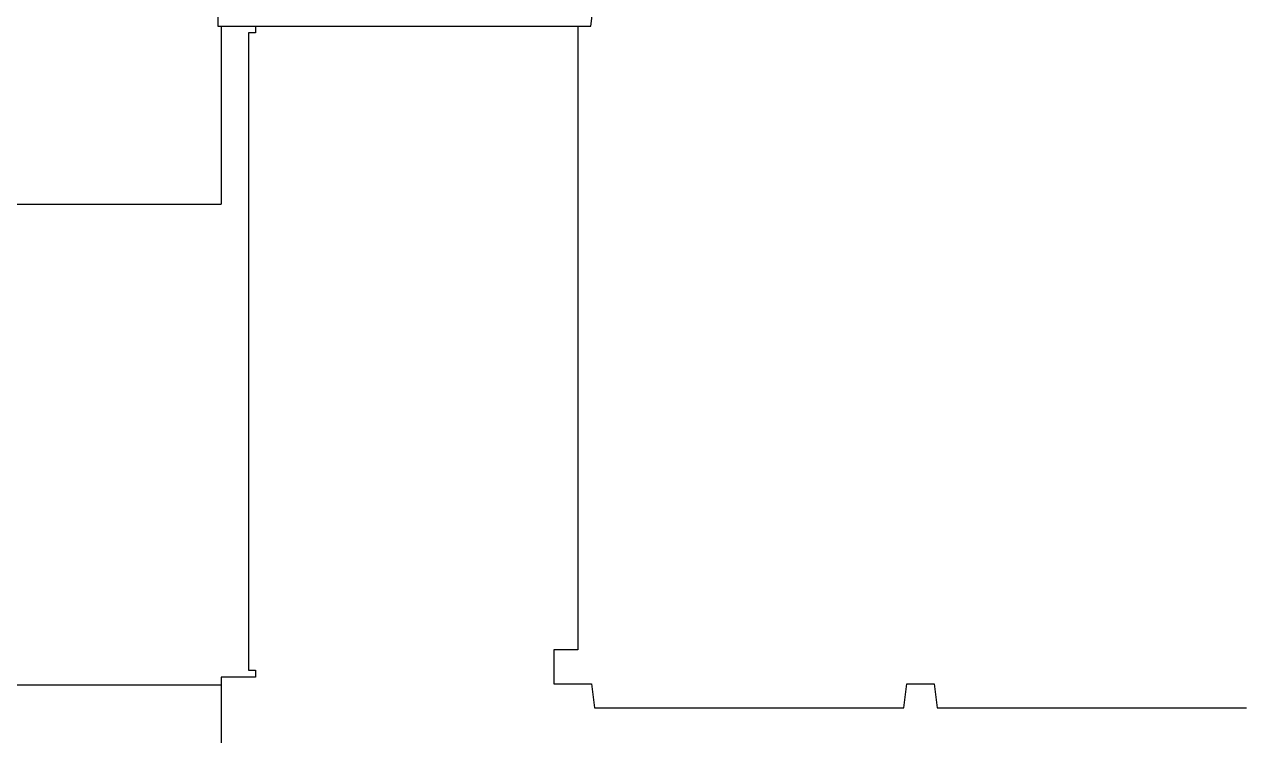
# Model space of a CAD drawing. Header units: inches. Extents: x -3235 to 3296, y 161 to 2924.
# Drawn here: x 96 to 1166, y 1028 to 1651 of the extents above; entities that cross this region are included whole.
import ezdxf

# ---------------------------------------------------------------- set-up
doc = ezdxf.new("R2010")
doc.units = ezdxf.units.IN
doc.header["$LTSCALE"] = 96
doc.header["$MEASUREMENT"] = 0
doc.layers.add('A-ROOF-LEVL-FINE', color=1, linetype='CONTINUOUS')
doc.layers.add('A-WALL-FULL', color=6, linetype='CONTINUOUS')

msp = doc.modelspace()

# ---------------------------------------------------------------- linework, layer by layer
at = {"layer": 'A-ROOF-LEVL-FINE'}
for p, q in [((268.5, 1649.5), (268.5, 1493.5)), ((30.5, 1493.5), (268.5, 1493.5)), ((268.5, 1072.5), (30.5, 1072.5))]:
    msp.add_line(p, q, dxfattribs=at)
for points in [[(298.5, 1649.5), (298.5, 1643.5), (292.5, 1643.5), (292.5, 1085.5), (298.5, 1085.5), (298.5, 1079.5), (268.5, 1079.5), (268.5, 1052.5), (268.5, 902.5)], [(580.5, 1649.5), (580.5, 1103.5), (559.5, 1103.5), (559.5, 1073.5), (592.5, 1073.5), (595.1, 1052.5), (865.9, 1052.5), (868.5, 1073.5), (892.5, 1073.5), (895.1, 1052.5), (1165.9, 1052.5)]]:
    msp.add_lwpolyline(points, dxfattribs=at)
at = {"layer": 'A-WALL-FULL'}
for p, q in [((265.5, 1675), (265.5, 1649.5)), ((592.1, 1649.5), (595, 1672.1)), ((265.5, 1649.5), (592.1, 1649.5))]:
    msp.add_line(p, q, dxfattribs=at)

doc.saveas('drawing.dxf')
